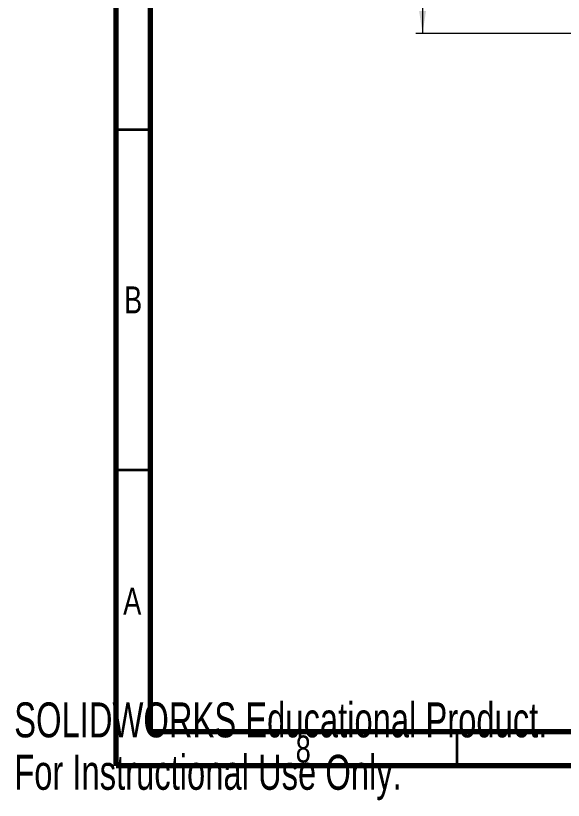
# Model space of a CAD drawing. Header units: millimetres. Extents: x 0 to 415, y 0 to 292.
# Drawn here: x 0.2 to 80.7, y -0.1 to 115.3 of the extents above; entities that cross this region are included whole.
import ezdxf

# ---------------------------------------------------------------- set-up
doc = ezdxf.new("R2010")
doc.units = ezdxf.units.MM
doc.styles.add('SLDTEXTSTYLE0', font='TXT', dxfattribs={"width": 0.75})
doc.styles.add('SLDTEXTSTYLE3', font='TXT', dxfattribs={"width": 0.7})
doc.dimstyles.new('SLDDIMSTYLE0', dxfattribs={"dimtxt": 3.5, "dimasz": 3.302, "dimexe": 0, "dimexo": 0.0625, "dimgap": 0.875, "dimtad": 1, "dimlfac": 20, "dimrnd": 1e-09, "dimzin": 4, "dimdsep": 46, "dimtxsty": 'SLDTEXTSTYLE0', "dimsah": 1, "dimcen": 0.09, "dimadec": 0, "dimazin": 1, "dimtfac": 1, "dimtofl": 0, "dimtmove": 0, "dimatfit": 3, "dimfxl": 1, "dimfrac": 2, "dimtolj": 1, "dimtzin": 12, "dimarcsym": 0})

# ---------------------------------------------------------------- blocks, each defined once
blk = doc.blocks.new('_D')
at = {"color": 7, "linetype": 'Continuous', "lineweight": 0}
for p, q in [((92.52, 191.11), (58.99, 191.11)), ((59.99, 191.11), (59.99, 112.69)), ((96.77, 112.69), (58.99, 112.69))]:
    blk.add_line(p, q, dxfattribs=at)
at = {"color": 7, "linetype": 'Continuous', "lineweight": 18}
for points in [[(59.99, 191.11), (59.48, 187.81), (60.5, 187.81)], [(59.99, 112.69), (60.5, 115.99), (59.48, 115.99)]]:
    blk.add_solid(points, dxfattribs=at)
at = {"color": 7, "linetype": 'Continuous', "lineweight": 18, "insert": (55.48, 139.93), "char_height": 3.5, "attachment_point": 1, "rotation": 90, "style": 'SLDTEXTSTYLE0'}
blk.add_mtext('1568.50', dxfattribs=at)

msp = doc.modelspace()

# ---------------------------------------------------------------- linework, layer by layer
at = {"color": 7, "linetype": 'Continuous', "lineweight": 70}
for p, q in [((15, 5), (15, 292)), ((20, 10), (20, 287)), ((410, 10), (20, 10)), ((415, 5), (15, 5))]:
    msp.add_line(p, q, dxfattribs=at)
at = {"color": 7, "linetype": 'Continuous', "lineweight": 35}
for p, q in [((20, 98.5), (15, 98.5)), ((20, 48.5), (15, 48.5)), ((65, 10), (65, 5))]:
    msp.add_line(p, q, dxfattribs=at)

# ---------------------------------------------------------------- texts
at = {"color": 7, "linetype": 'Continuous', "lineweight": 0, "char_height": 3.96875, "attachment_point": 2, "style": 'SLDTEXTSTYLE0'}
for s, insert in [('B', (17.4706, 75.50022)), ('A', (17.33969, 31.2095)), ('8', (42.46004, 9.4595))]:
    msp.add_mtext(s, dxfattribs=dict(at, insert=insert))
at = {"color": 7, "linetype": 'Continuous', "char_height": 5.1381, "attachment_point": 1, "style": 'SLDTEXTSTYLE3'}
for s, insert in [('SOLIDWORKS Educational Product.', (0, 14.33051)), ('For Instructional Use Only.', (0, 6.62336))]:
    msp.add_mtext(s, dxfattribs=dict(at, insert=insert))

# ---------------------------------------------------------------- dimensions: what is measured, and where the dimension line sits
at = {"color": 7, "linetype": 'Continuous', "lineweight": 18}
dim = msp.add_linear_dim(base=(59.99118, 112.6857), p1=(93.5158, 191.1107), p2=(97.7658, 112.6857), angle=90, dimstyle='SLDDIMSTYLE0', dxfattribs=at)
dim.commit()
dim.dimension.update_dxf_attribs({"geometry": '_D', "text_midpoint": (59.99118, 148.33409), "dimtype": 160})

doc.saveas('drawing.dxf')
